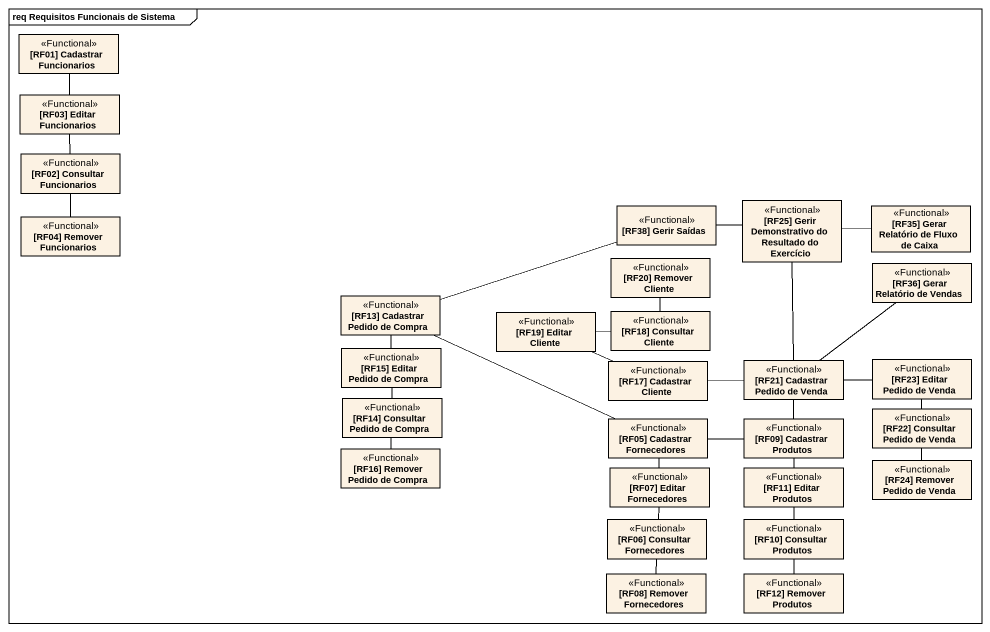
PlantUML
@startuml
mainframe req Requisitos Funcionais de Sistema
hide circle
hide empty members
class "[RF01] Cadastrar Funcionarios" as RF01_Cadastrar_Funcionarios <<Functional>>
class "[RF03] Editar Funcionarios" as RF03_Editar_Funcionarios <<Functional>>
class "[RF02] Consultar Funcionarios" as RF02_Consultar_Funcionarios <<Functional>>
class "[RF04] Remover Funcionarios" as RF04_Remover_Funcionarios <<Functional>>
class "[RF38] Gerir Saídas" as RF38_Gerir_Saídas <<Functional>>
class "[RF25] Gerir Demonstrativo do Resultado do Exercício" as RF25_Gerir_Demonstrativo_do <<Functional>>
class "[RF35] Gerar Relatório de Fluxo de Caixa" as RF35_Gerar_Relatório_de <<Functional>>
class "[RF20] Remover Cliente" as RF20_Remover_Cliente <<Functional>>
class "[RF36] Gerar Relatório de Vendas" as RF36_Gerar_Relatório_de <<Functional>>
class "[RF13] Cadastrar Pedido de Compra" as RF13_Cadastrar_Pedido_de <<Functional>>
class "[RF19] Editar Cliente" as RF19_Editar_Cliente <<Functional>>
class "[RF18] Consultar Cliente" as RF18_Consultar_Cliente <<Functional>>
class "[RF15] Editar Pedido de Compra" as RF15_Editar_Pedido_de_Compra <<Functional>>
class "[RF17] Cadastrar Cliente" as RF17_Cadastrar_Cliente <<Functional>>
class "[RF21] Cadastrar Pedido de Venda" as RF21_Cadastrar_Pedido_de <<Functional>>
class "[RF23] Editar Pedido de Venda" as RF23_Editar_Pedido_de_Venda <<Functional>>
class "[RF14] Consultar Pedido de Compra" as RF14_Consultar_Pedido_de <<Functional>>
class "[RF22] Consultar Pedido de Venda" as RF22_Consultar_Pedido_de <<Functional>>
class "[RF16] Remover Pedido de Compra" as RF16_Remover_Pedido_de <<Functional>>
class "[RF05] Cadastrar Fornecedores" as RF05_Cadastrar_Fornecedores <<Functional>>
class "[RF09] Cadastrar Produtos" as RF09_Cadastrar_Produtos <<Functional>>
class "[RF07] Editar Fornecedores" as RF07_Editar_Fornecedores <<Functional>>
class "[RF11] Editar Produtos" as RF11_Editar_Produtos <<Functional>>
class "[RF24] Remover Pedido de Venda" as RF24_Remover_Pedido_de_Venda <<Functional>>
class "[RF06] Consultar Fornecedores" as RF06_Consultar_Fornecedores <<Functional>>
class "[RF10] Consultar Produtos" as RF10_Consultar_Produtos <<Functional>>
class "[RF08] Remover Fornecedores" as RF08_Remover_Fornecedores <<Functional>>
class "[RF12] Remover Produtos" as RF12_Remover_Produtos <<Functional>>
RF01_Cadastrar_Funcionarios -- RF03_Editar_Funcionarios
RF02_Consultar_Funcionarios -up- RF03_Editar_Funcionarios
RF04_Remover_Funcionarios -up- RF02_Consultar_Funcionarios
RF25_Gerir_Demonstrativo_do -left- RF38_Gerir_Saídas
RF25_Gerir_Demonstrativo_do -right- RF35_Gerar_Relatório_de
RF13_Cadastrar_Pedido_de -right- RF38_Gerir_Saídas
RF13_Cadastrar_Pedido_de -- RF15_Editar_Pedido_de_Compra
RF19_Editar_Cliente -right- RF18_Consultar_Cliente
RF18_Consultar_Cliente -up- RF20_Remover_Cliente
RF15_Editar_Pedido_de_Compra -- RF14_Consultar_Pedido_de
RF17_Cadastrar_Cliente -left- RF19_Editar_Cliente
RF17_Cadastrar_Cliente -right- RF21_Cadastrar_Pedido_de
RF21_Cadastrar_Pedido_de -up- RF25_Gerir_Demonstrativo_do
RF21_Cadastrar_Pedido_de -up- RF36_Gerar_Relatório_de
RF21_Cadastrar_Pedido_de -right- RF23_Editar_Pedido_de_Venda
RF22_Consultar_Pedido_de -up- RF23_Editar_Pedido_de_Venda
RF16_Remover_Pedido_de -up- RF14_Consultar_Pedido_de
RF05_Cadastrar_Fornecedores -left- RF13_Cadastrar_Pedido_de
RF05_Cadastrar_Fornecedores -right- RF09_Cadastrar_Produtos
RF05_Cadastrar_Fornecedores -- RF07_Editar_Fornecedores
RF09_Cadastrar_Produtos -up- RF21_Cadastrar_Pedido_de
RF09_Cadastrar_Produtos -- RF11_Editar_Produtos
RF07_Editar_Fornecedores -- RF06_Consultar_Fornecedores
RF11_Editar_Produtos -- RF10_Consultar_Produtos
RF24_Remover_Pedido_de_Venda -up- RF22_Consultar_Pedido_de
RF10_Consultar_Produtos -- RF12_Remover_Produtos
RF08_Remover_Fornecedores -up- RF06_Consultar_Fornecedores
@enduml
